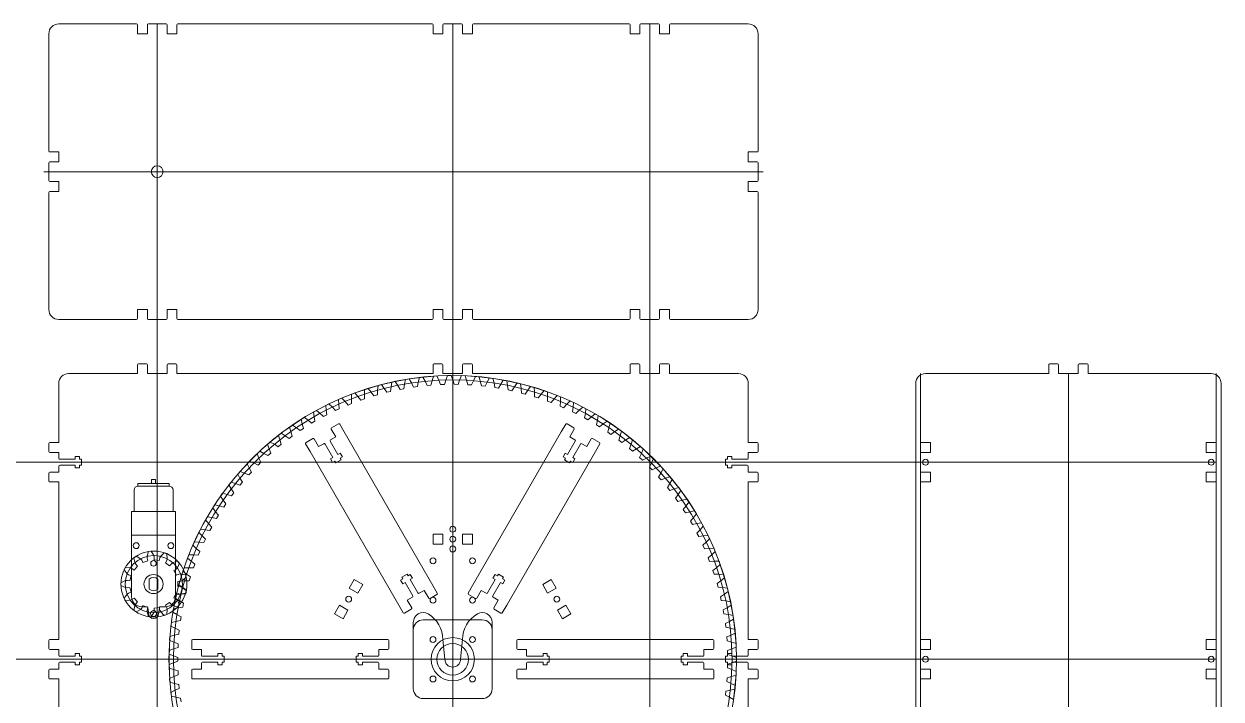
# Model space of a CAD drawing. Header units: millimetres. Extents: x -625 to 390, y -333 to 322.
# Drawn here: x -218 to 390, y -20 to 322 of the extents above; entities that cross this region are included whole.
import ezdxf

# ---------------------------------------------------------------- set-up
doc = ezdxf.new("R2010")
doc.units = ezdxf.units.MM
doc.layers.get('0').update_dxf_attribs({"linetype": 'CONTINUOUS', "lineweight": 25, "true_color": 0x000000})
for name, color, linetype, lineweight, true_color in [('1 Body', 7, 'CONTINUOUS', 0, 0x000000), ('2 Shaft Bracket', 7, 'CONTINUOUS', 0, 0x000000), ('3 Spool Sides', 7, 'CONTINUOUS', 0, 0x000000), ('4. Spool Brackets', 7, 'CONTINUOUS', 0, 0x000000), ('5. Spool Gear', 7, 'CONTINUOUS', 0, 0x000000), ('6. Motor Gear', 7, 'CONTINUOUS', 0, 0x000000), ('Drawing, Motor', 3, 'CONTINUOUS', 0, 0x00ff00), ('Drawings', 5, 'CONTINUOUS', 0, 0x0000ff), ('Drawings, Spool', 2, 'CONTINUOUS', 0, 0xffff00)]:
    doc.layers.add(name, color=color, linetype=linetype, lineweight=lineweight, true_color=true_color)

# ---------------------------------------------------------------- blocks, each defined once
blk = doc.blocks.new('tabs-with-bolt-20')
for p, q in [((-2.86, 8.33), (-2.86, 10.5)), ((-2.86, 10.5), (-1.5, 10.5)), ((-1.5, 8.33), (-2.86, 8.33)), ((-1.5, 11.5), (1.5, 11.5)), ((-1.5, 10.5), (-1.5, 11.5)), ((-1.5, 0.5), (-1.5, 8.33)), ((1.5, 11.5), (1.5, 10.5)), ((1.5, 10.5), (2.86, 10.5)), ((2.86, 8.33), (1.5, 8.33)), ((1.5, 8.33), (1.5, 0.5)), ((2.86, 10.5), (2.86, 8.33)), ((-10, -4.5), (-10, 0)), ((-5, 0), (-5, -4.5)), ((-2, 0), (-5, 0)), ((2, 0), (5, 0)), ((-5.5, -5), (-9.5, -5)), ((5, 0), (5, -4.5)), ((5.5, -5), (9.5, -5)), ((10, -4.5), (10, 0))]:
    blk.add_line(p, q)
for centre, start, end in [((-2, 0.5), 270, 0), ((2, 0.5), 180, 270), ((-9.5, -4.5), 180, 270), ((-5.5, -4.5), 270, 0), ((5.5, -4.5), 180, 270), ((9.5, -4.5), 270, 0)]:
    blk.add_arc(centre, 0.5, start, end)
blk = doc.blocks.new('holes-20')
for p, q in [((-5, 2.5), (-10, 2.5)), ((-10, 2.5), (-10, -2.5)), ((-5, 2.5), (-5, -2.5)), ((5, 2.5), (10, 2.5)), ((5, 2.5), (5, -2.5)), ((10, 2.5), (10, -2.5)), ((-5, -2.5), (-10, -2.5)), ((5, -2.5), (10, -2.5))]:
    blk.add_line(p, q)
blk.add_circle((0, 0), 1.5)

msp = doc.modelspace()

# ---------------------------------------------------------------- linework, layer by layer
at = {"layer": '1 Body'}
for p, q in [((-200, 322.5), (-160.5, 322.5)), ((-154.5, 322.5), (-145.5, 322.5)), ((-139.5, 322.5), (-10.5, 322.5)), ((-4.5, 322.5), (4.5, 322.5)), ((10.5, 322.5), (89.5, 322.5)), ((95.5, 322.5), (104.5, 322.5)), ((110.5, 322.5), (150, 322.5)), ((-205, 258), (-205, 317.5)), ((-160, 317.5), (-160, 322)), ((-155, 317.5), (-160, 317.5)), ((-155, 317.5), (-155, 322)), ((-145, 317.5), (-145, 322)), ((-145, 317.5), (-140, 317.5)), ((-140, 317.5), (-140, 322)), ((-10, 317.5), (-10, 322)), ((-5, 317.5), (-10, 317.5)), ((-5, 317.5), (-5, 322)), ((5, 317.5), (5, 322)), ((5, 317.5), (10, 317.5)), ((10, 317.5), (10, 322)), ((90, 322), (90, 317.5)), ((95, 317.5), (90, 317.5)), ((95, 322), (95, 317.5)), ((105, 322), (105, 317.5)), ((105, 317.5), (110, 317.5)), ((110, 322), (110, 317.5)), ((155, 317.5), (155, 258)), ((-200, 257.5), (-204.5, 257.5)), ((-200, 252.5), (-200, 257.5)), ((150, 252.5), (150, 257.5)), ((154.5, 257.5), (150, 257.5)), ((-205, 243), (-205, 252)), ((-200, 252.5), (-204.5, 252.5)), ((154.5, 252.5), (150, 252.5)), ((155, 252), (155, 243)), ((-205, 177.5), (-205, 237)), ((-200, 242.5), (-204.5, 242.5)), ((-200, 237.5), (-204.5, 237.5)), ((-200, 242.5), (-200, 237.5)), ((150, 242.5), (150, 237.5)), ((154.5, 242.5), (150, 242.5)), ((154.5, 237.5), (150, 237.5)), ((155, 237), (155, 177.5)), ((-155, 177.5), (-160, 177.5)), ((-160, 173), (-160, 177.5)), ((-155, 173), (-155, 177.5)), ((-145, 177.5), (-140, 177.5)), ((-145, 173), (-145, 177.5)), ((-140, 173), (-140, 177.5)), ((-5, 177.5), (-10, 177.5)), ((-10, 173), (-10, 177.5)), ((-5, 173), (-5, 177.5)), ((5, 177.5), (10, 177.5)), ((5, 173), (5, 177.5)), ((10, 173), (10, 177.5)), ((95, 177.5), (90, 177.5)), ((90, 177.5), (90, 173)), ((95, 177.5), (95, 173)), ((105, 177.5), (110, 177.5)), ((105, 177.5), (105, 173)), ((110, 177.5), (110, 173)), ((-200, 172.5), (-160.5, 172.5)), ((-154.5, 172.5), (-145.5, 172.5)), ((-139.5, 172.5), (-10.5, 172.5)), ((-4.5, 172.5), (4.5, 172.5)), ((10.5, 172.5), (89.5, 172.5)), ((95.5, 172.5), (104.5, 172.5)), ((110.5, 172.5), (150, 172.5)), ((-160, 149.5), (-160, 145)), ((-155.5, 150), (-159.5, 150)), ((-155, 145), (-155, 149.5)), ((-145, 145), (-145, 149.5)), ((-144.5, 150), (-140.5, 150)), ((-140, 149.5), (-140, 145)), ((-10, 149.5), (-10, 145)), ((-5.5, 150), (-9.5, 150)), ((-5, 145), (-5, 149.5)), ((5, 145), (5, 149.5)), ((5.5, 150), (9.5, 150)), ((10, 149.5), (10, 145)), ((90, 149.5), (90, 145)), ((94.5, 150), (90.5, 150)), ((95, 145), (95, 149.5)), ((105, 145), (105, 149.5)), ((105.5, 150), (109.5, 150)), ((110, 149.5), (110, 145)), ((302.5, 149.5), (302.5, 145)), ((307, 150), (303, 150)), ((307.5, 145), (307.5, 149.5)), ((317.5, 145), (317.5, 149.5)), ((318, 150), (322, 150)), ((322.5, 149.5), (322.5, 145)), ((-200, 110), (-200, 140)), ((-160, 145), (-195, 145)), ((-145, 145), (-155, 145)), ((-140, 145), (-10, 145)), ((5, 145), (-5, 145)), ((10, 145), (90, 145)), ((95, 145), (105, 145)), ((110, 145), (145, 145)), ((150, 140), (150, 110)), ((235, 140), (235, -140)), ((302.5, 145), (240, 145)), ((307.5, 145), (317.5, 145)), ((322.5, 145), (385, 145)), ((390, -140), (390, 140)), ((-200, 10), (-200, 90)), ((150, 90), (150, 10)), ((-200, -90), (-200, -10)), ((150, -10), (150, -90))]:
    msp.add_line(p, q, dxfattribs=at)
for centre, radius in [((-150, 247.5), 3), ((-160.67, 57.67), 1.5), ((-143.07, 57.67), 1.5), ((-10, 50), 1.5), ((10, 50), 1.5), ((-151.87, 38.17), 4.85), ((-10, 30), 1.5), ((10, 30), 1.5), ((-10, 10), 1.5), ((10, 10), 1.5), ((-10, -10), 1.5), ((10, -10), 1.5)]:
    msp.add_circle(centre, radius, dxfattribs=at)
for centre, radius, start, end in [((-200, 317.5), 5, 90, 180), ((-160.5, 322), 0.5, 0, 90), ((-154.5, 322), 0.5, 90, 180), ((-145.5, 322), 0.5, 0, 90), ((-139.5, 322), 0.5, 90, 180), ((-10.5, 322), 0.5, 0, 90), ((-4.5, 322), 0.5, 90, 180), ((4.5, 322), 0.5, 0, 90), ((10.5, 322), 0.5, 90, 180), ((89.5, 322), 0.5, 0, 90), ((95.5, 322), 0.5, 90, 180), ((104.5, 322), 0.5, 0, 90), ((110.5, 322), 0.5, 90, 180), ((150, 317.5), 5, 0, 90), ((-204.5, 258), 0.5, 180, 270), ((154.5, 258), 0.5, 270, 0), ((-204.5, 252), 0.5, 90, 180), ((154.5, 252), 0.5, 0, 90), ((-204.5, 243), 0.5, 180, 270), ((-204.5, 237), 0.5, 90, 180), ((154.5, 243), 0.5, 270, 0), ((154.5, 237), 0.5, 0, 90), ((-200, 177.5), 5, 180, 270), ((150, 177.5), 5, 270, 0), ((-160.5, 173), 0.5, 270, 0), ((-154.5, 173), 0.5, 180, 270), ((-145.5, 173), 0.5, 270, 0), ((-139.5, 173), 0.5, 180, 270), ((-10.5, 173), 0.5, 270, 0), ((-4.5, 173), 0.5, 180, 270), ((4.5, 173), 0.5, 270, 0), ((10.5, 173), 0.5, 180, 270), ((89.5, 173), 0.5, 270, 0), ((95.5, 173), 0.5, 180, 270), ((104.5, 173), 0.5, 270, 0), ((110.5, 173), 0.5, 180, 270), ((-159.5, 149.5), 0.5, 90, 180), ((-155.5, 149.5), 0.5, 0, 90), ((-144.5, 149.5), 0.5, 90, 180), ((-140.5, 149.5), 0.5, 0, 90), ((-9.5, 149.5), 0.5, 90, 180), ((-5.5, 149.5), 0.5, 0, 90), ((5.5, 149.5), 0.5, 90, 180), ((9.5, 149.5), 0.5, 0, 90), ((90.5, 149.5), 0.5, 90, 180), ((94.5, 149.5), 0.5, 0, 90), ((105.5, 149.5), 0.5, 90, 180), ((109.5, 149.5), 0.5, 0, 90), ((303, 149.5), 0.5, 90, 180), ((307, 149.5), 0.5, 360, 90), ((318, 149.5), 0.5, 90, 180), ((322, 149.5), 0.5, 360, 90), ((-195, 140), 5, 90, 180), ((145, 140), 5, 0, 90), ((240, 140), 5, 90, 180), ((385, 140), 5, 360, 90)]:
    msp.add_arc(centre, radius, start, end, dxfattribs=at)
at = {"layer": '2 Shaft Bracket'}
for p, q in [((-20, -15), (-20, 18.66)), ((20, 18.66), (20, -15)), ((-4, 0), (-5, 10)), ((4, 0), (5, 10)), ((15, -20), (-15, -20))]:
    msp.add_line(p, q, dxfattribs=at)
for centre in [(-10, 10), (10, 10), (-10, -10), (10, -10)]:
    msp.add_circle(centre, 1.5, dxfattribs=at)
for centre, radius, start, end in [((-15, 18.66), 5, 60, 180), ((-20, 10), 15, 0, 60), ((20, 10), 15, 120, 180), ((15, 18.66), 5, 0, 120), ((0, 0), 4, 180, 0), ((-15, -15), 5, 180, 270), ((15, -15), 5, 270, 0)]:
    msp.add_arc(centre, radius, start, end, dxfattribs=at)
at = {"layer": '3 Spool Sides'}
for p, q in [((-10.09, 37.48), (-55.09, 115.42)), ((55.09, 115.42), (10.09, 37.48)), ((-72.41, 105.42), (-27.41, 27.48)), ((27.41, 27.48), (72.41, 105.42)), ((-37.5, 10), (-127.5, 10)), ((127.5, 10), (37.5, 10)), ((-127.5, -10), (-37.5, -10)), ((37.5, -10), (127.5, -10))]:
    msp.add_line(p, q, dxfattribs=at)
for centre, radius in [((0, 0), 144), ((0, 66), 1.5), ((0, 56), 1.5), ((-10, 10), 1.5), ((0, 0), 11), ((10, 10), 1.5), ((-10, -10), 1.5), ((10, -10), 1.5)]:
    msp.add_circle(centre, radius, dxfattribs=at)
at = {"layer": '4. Spool Brackets'}
for p, q in [((-15, 20), (15, 20)), ((-20, -15), (-20, 15)), ((20, -15), (20, 15)), ((15, -20), (-15, -20))]:
    msp.add_line(p, q, dxfattribs=at)
for centre, radius in [((-10, 10), 1.5), ((0, 0), 8), ((10, 10), 1.5), ((-10, -10), 1.5), ((10, -10), 1.5)]:
    msp.add_circle(centre, radius, dxfattribs=at)
for centre, start, end in [((-15, 15), 90, 180), ((15, 15), 360, 90), ((-15, -15), 180, 270), ((15, -15), 270, 0)]:
    msp.add_arc(centre, 5, start, end, dxfattribs=at)
at = {"layer": '5. Spool Gear'}
for p, q in [((-31.31, 138.3), (-30.95, 140.67)), ((-30.95, 140.67), (-29.17, 141.05)), ((-29.17, 141.05), (-27.88, 139.03)), ((-24.43, 139.68), (-23.96, 142.02)), ((-23.96, 142.02), (-22.16, 142.32)), ((-22.16, 142.32), (-20.97, 140.24)), ((-20.97, 140.24), (-19.9, 138.14)), ((-17.96, 138.4), (-17.49, 140.71)), ((-17.49, 140.71), (-16.9, 143.04)), ((-16.9, 143.04), (-15.1, 143.24)), ((-15.1, 143.24), (-14.01, 141.1)), ((-14.01, 141.1), (-13.04, 138.95)), ((-11.1, 139.12), (-10.51, 141.41)), ((-10.51, 141.41), (-9.81, 143.7)), ((-9.81, 143.7), (-7.99, 143.81)), ((-7.99, 143.81), (-7.01, 141.62)), ((-7.01, 141.62), (-6.15, 139.43)), ((-4.2, 139.5), (-3.51, 141.75)), ((-3.51, 141.75), (-2.69, 144.01)), ((-2.69, 144.01), (-0.87, 144.03)), ((-0.87, 144.03), (0, 141.8)), ((0, 141.8), (0.75, 139.56)), ((2.7, 139.54), (3.51, 141.75)), ((3.51, 141.75), (4.43, 143.96)), ((4.43, 143.96), (6.25, 143.9)), ((6.25, 143.9), (7.01, 141.62)), ((7.01, 141.62), (7.65, 139.35)), ((9.6, 139.23), (10.51, 141.41)), ((10.51, 141.41), (11.55, 143.57)), ((11.55, 143.57), (13.36, 143.41)), ((13.36, 143.41), (14.01, 141.1)), ((14.01, 141.1), (14.53, 138.81)), ((16.47, 138.59), (17.49, 140.71)), ((17.49, 140.71), (18.63, 142.82)), ((18.63, 142.82), (20.44, 142.57)), ((20.44, 142.57), (20.97, 140.24)), ((20.97, 140.24), (21.38, 137.92)), ((24.43, 139.68), (25.67, 141.72)), ((25.67, 141.72), (27.46, 141.39)), ((27.46, 141.39), (27.88, 139.03)), ((31.31, 138.3), (32.65, 140.28)), ((32.65, 140.28), (34.42, 139.86)), ((34.42, 139.86), (34.72, 137.48)), ((-51.42, 132.15), (-51.41, 134.54)), ((-51.41, 134.54), (-49.71, 135.18)), ((-49.71, 135.18), (-48.13, 133.38)), ((-44.82, 134.53), (-44.7, 136.92)), ((-44.82, 132.17), (-44.82, 134.53)), ((-44.7, 136.92), (-42.96, 137.47)), ((-42.96, 137.47), (-41.48, 135.6)), ((-41.48, 135.6), (-40.11, 133.68)), ((-40.11, 133.68), (-38.23, 134.23)), ((-38.23, 134.23), (-38.11, 136.58)), ((-38.11, 136.58), (-37.87, 138.96)), ((-37.87, 138.96), (-36.11, 139.43)), ((-36.11, 139.43), (-34.72, 137.48)), ((-34.72, 137.48), (-33.45, 135.5)), ((-33.45, 135.5), (-31.55, 135.95)), ((-31.55, 135.95), (-31.31, 138.3)), ((-27.88, 139.03), (-26.7, 136.99)), ((-26.7, 136.99), (-24.78, 137.35)), ((-24.78, 137.35), (-24.43, 139.68)), ((-19.9, 138.14), (-17.96, 138.4)), ((-13.04, 138.95), (-11.1, 139.12)), ((-6.15, 139.43), (-4.2, 139.5)), ((0.75, 139.56), (2.7, 139.54)), ((7.65, 139.35), (9.6, 139.23)), ((14.53, 138.81), (16.47, 138.59)), ((21.38, 137.92), (23.31, 137.6)), ((23.31, 137.6), (24.43, 139.68)), ((27.88, 139.03), (28.17, 136.69)), ((28.17, 136.69), (30.08, 136.28)), ((30.08, 136.28), (31.31, 138.3)), ((34.72, 137.48), (34.9, 135.13)), ((34.9, 135.13), (36.79, 134.63)), ((36.79, 134.63), (38.11, 136.58)), ((38.11, 136.58), (39.55, 138.49)), ((39.55, 138.49), (41.29, 137.98)), ((41.29, 137.98), (41.48, 135.6)), ((41.48, 135.6), (41.54, 133.24)), ((43.4, 132.65), (44.82, 134.53)), ((44.82, 134.53), (46.35, 136.37)), ((46.35, 136.37), (48.07, 135.77)), ((48.07, 135.77), (48.13, 133.38)), ((51.42, 132.15), (53.04, 133.91)), ((53.04, 133.91), (54.72, 133.23)), ((-64.45, 128.81), (-62.82, 129.61)), ((-64.22, 126.42), (-64.45, 128.81)), ((-62.82, 129.61), (-61.07, 127.97)), ((-61.07, 127.97), (-59.43, 126.28)), ((-58, 131.84), (-56.33, 132.56)), ((-57.89, 129.44), (-58, 131.84)), ((-57.66, 127.1), (-57.89, 129.44)), ((-56.33, 132.56), (-54.67, 130.84)), ((-54.67, 130.84), (-53.12, 129.06)), ((-53.12, 129.06), (-51.3, 129.79)), ((-51.3, 129.79), (-51.42, 132.15)), ((-48.13, 133.38), (-46.67, 131.53)), ((-46.67, 131.53), (-44.82, 132.17)), ((41.54, 133.24), (43.4, 132.65)), ((48.13, 133.38), (48.08, 131.02)), ((48.08, 131.02), (49.91, 130.34)), ((49.91, 130.34), (51.42, 132.15)), ((54.67, 130.84), (54.5, 128.48)), ((54.5, 128.48), (56.29, 127.71)), ((54.72, 133.23), (54.67, 130.84)), ((56.29, 127.71), (57.89, 129.44)), ((57.89, 129.44), (59.59, 131.12)), ((59.59, 131.12), (61.25, 130.36)), ((61.07, 127.97), (60.79, 125.63)), ((61.25, 130.36), (61.07, 127.97)), ((64.22, 126.42), (66.01, 128.02)), ((66.01, 128.02), (67.62, 127.17)), ((-76.86, 121.81), (-75.32, 122.77)), ((-76.39, 119.46), (-76.86, 121.81)), ((-75.32, 122.77), (-73.42, 121.31)), ((-70.74, 125.46), (-69.15, 126.34)), ((-70.39, 123.09), (-70.74, 125.46)), ((-69.93, 120.78), (-70.39, 123.09)), ((-69.15, 126.34), (-67.33, 124.8)), ((-67.33, 124.8), (-65.61, 123.18)), ((-65.61, 123.18), (-63.87, 124.09)), ((-63.87, 124.09), (-64.22, 126.42)), ((-59.43, 126.28), (-57.66, 127.1)), ((60.79, 125.63), (62.54, 124.77)), ((62.54, 124.77), (64.22, 126.42)), ((67.33, 124.8), (66.92, 122.47)), ((66.92, 122.47), (68.63, 121.52)), ((67.62, 127.17), (67.33, 124.8)), ((68.63, 121.52), (70.39, 123.09)), ((70.39, 123.09), (72.26, 124.59)), ((72.26, 124.59), (73.82, 123.67)), ((73.82, 123.67), (73.42, 121.31)), ((-82.79, 117.86), (-81.3, 118.89)), ((-82.21, 115.54), (-82.79, 117.86)), ((-81.52, 113.28), (-82.21, 115.54)), ((-81.3, 118.89), (-79.32, 117.53)), ((-79.32, 117.53), (-77.45, 116.1)), ((-77.45, 116.1), (-75.82, 117.17)), ((-75.82, 117.17), (-76.39, 119.46)), ((-73.42, 121.31), (-71.62, 119.79)), ((-71.62, 119.79), (-69.93, 120.78)), ((73.42, 121.31), (72.9, 119.01)), ((72.9, 119.01), (74.56, 117.98)), ((74.56, 117.98), (76.39, 119.46)), ((76.39, 119.46), (78.33, 120.87)), ((78.33, 120.87), (79.85, 119.87)), ((79.32, 117.53), (78.7, 115.26)), ((79.85, 119.87), (79.32, 117.53)), ((80.3, 114.15), (82.21, 115.54)), ((82.21, 115.54), (84.21, 116.85)), ((84.21, 116.85), (85.68, 115.78)), ((85.68, 115.78), (85.04, 113.47)), ((-94.03, 109.1), (-92.64, 110.28)), ((-92.64, 110.28), (-90.55, 109.12)), ((-88.52, 113.62), (-87.08, 114.73)), ((-87.82, 111.33), (-88.52, 113.62)), ((-87.02, 109.11), (-87.82, 111.33)), ((-87.08, 114.73), (-85.04, 113.47)), ((-85.04, 113.47), (-83.1, 112.13)), ((-83.1, 112.13), (-81.52, 113.28)), ((78.7, 115.26), (80.3, 114.15)), ((85.04, 113.47), (84.3, 111.23)), ((84.3, 111.23), (85.85, 110.04)), ((85.85, 110.04), (87.82, 111.33)), ((87.82, 111.33), (89.89, 112.54)), ((89.89, 112.54), (91.3, 111.4)), ((91.3, 111.4), (90.55, 109.12)), ((-99.31, 104.32), (-97.98, 105.57)), ((-98.39, 102.11), (-99.31, 104.32)), ((-97.98, 105.57), (-95.83, 104.51)), ((-95.83, 104.51), (-93.77, 103.37)), ((-93.22, 106.85), (-94.03, 109.1)), ((-93.77, 103.37), (-92.31, 104.67)), ((-92.31, 104.67), (-93.22, 106.85)), ((-90.55, 109.12), (-88.54, 107.88)), ((-88.54, 107.88), (-87.02, 109.11)), ((90.55, 109.12), (89.7, 106.92)), ((89.7, 106.92), (91.18, 105.66)), ((91.18, 105.66), (93.22, 106.85)), ((93.22, 106.85), (95.34, 107.96)), ((95.83, 104.51), (94.88, 102.36)), ((95.34, 107.96), (96.7, 106.74)), ((96.7, 106.74), (95.83, 104.51)), ((-104.35, 99.28), (-103.08, 100.59)), ((-103.32, 97.12), (-104.35, 99.28)), ((-103.08, 100.59), (-100.88, 99.64)), ((-100.88, 99.64), (-98.77, 98.61)), ((-98.77, 98.61), (-97.38, 99.98)), ((-97.38, 99.98), (-98.39, 102.11)), ((94.88, 102.36), (96.3, 101.02)), ((96.3, 101.02), (98.39, 102.11)), ((98.39, 102.11), (100.56, 103.11)), ((100.88, 99.64), (99.82, 97.54)), ((99.82, 97.54), (101.18, 96.13)), ((100.56, 103.11), (101.86, 101.83)), ((101.86, 101.83), (100.88, 99.64)), ((103.32, 97.12), (105.54, 98.01)), ((105.54, 98.01), (106.77, 96.67)), ((-109.13, 94), (-107.93, 95.37)), ((-107.99, 91.89), (-109.13, 94)), ((-106.78, 89.87), (-107.99, 91.89)), ((-107.93, 95.37), (-105.69, 94.53)), ((-105.69, 94.53), (-103.52, 93.6)), ((-103.52, 93.6), (-102.2, 95.04)), ((-102.2, 95.04), (-103.32, 97.12)), ((101.18, 96.13), (103.32, 97.12)), ((105.69, 94.53), (104.52, 92.48)), ((104.52, 92.48), (105.81, 91.01)), ((106.77, 96.67), (105.69, 94.53)), ((105.81, 91.01), (107.99, 91.89)), ((107.99, 91.89), (110.26, 92.67)), ((111.42, 91.27), (110.23, 89.19)), ((110.26, 92.67), (111.42, 91.27)), ((-113.64, 88.49), (-112.52, 89.92)), ((-112.41, 86.44), (-113.64, 88.49)), ((-112.52, 89.92), (-110.23, 89.19)), ((-111.09, 84.48), (-112.41, 86.44)), ((-110.23, 89.19), (-108.03, 88.37)), ((-108.03, 88.37), (-106.78, 89.87)), ((110.23, 89.19), (108.97, 87.2)), ((108.97, 87.2), (110.18, 85.67)), ((110.18, 85.67), (112.41, 86.44)), ((112.41, 86.44), (114.71, 87.11)), ((115.8, 85.65), (114.51, 83.63)), ((114.71, 87.11), (115.8, 85.65)), ((-117.88, 82.76), (-116.83, 84.24)), ((-116.54, 80.77), (-117.88, 82.76)), ((-116.83, 84.24), (-114.51, 83.63)), ((-115.13, 78.88), (-116.54, 80.77)), ((-114.51, 83.63), (-112.26, 82.92)), ((-112.26, 82.92), (-111.09, 84.48)), ((114.51, 83.63), (113.15, 81.71)), ((113.15, 81.71), (114.28, 80.11)), ((114.28, 80.11), (116.54, 80.77)), ((116.54, 80.77), (118.87, 81.33)), ((119.89, 79.82), (118.51, 77.86)), ((118.87, 81.33), (119.89, 79.82)), ((-121.83, 76.83), (-120.85, 78.36)), ((-120.4, 74.91), (-121.83, 76.83)), ((-120.85, 78.36), (-118.51, 77.86)), ((-118.89, 73.09), (-120.4, 74.91)), ((-119.91, 71.42), (-118.89, 73.09)), ((-118.51, 77.86), (-116.23, 77.26)), ((-116.23, 77.26), (-115.13, 78.88)), ((118.51, 77.86), (117.05, 76.01)), ((117.05, 76.01), (118.1, 74.37)), ((118.1, 74.37), (120.4, 74.91)), ((120.4, 74.91), (122.75, 75.35)), ((123.69, 73.79), (122.21, 71.91)), ((122.75, 75.35), (123.69, 73.79)), ((-125.48, 70.71), (-124.58, 72.29)), ((-123.95, 68.86), (-125.48, 70.71)), ((-124.58, 72.29), (-122.21, 71.91)), ((-122.36, 67.12), (-123.95, 68.86)), ((-123.29, 65.4), (-122.36, 67.12)), ((-122.21, 71.91), (-119.91, 71.42)), ((122.21, 71.91), (120.67, 70.13)), ((120.67, 70.13), (121.64, 68.43)), ((121.64, 68.43), (123.95, 68.86)), ((123.95, 68.86), (126.33, 69.18)), ((127.19, 67.58), (125.62, 65.78)), ((126.33, 69.18), (127.19, 67.58)), ((-128.82, 64.42), (-128, 66.04)), ((-127.21, 62.65), (-128.82, 64.42)), ((-128, 66.04), (-125.62, 65.78)), ((-125.53, 60.99), (-127.21, 62.65)), ((-126.37, 59.23), (-125.53, 60.99)), ((-125.62, 65.78), (-123.29, 65.4)), ((125.62, 65.78), (123.99, 64.08)), ((123.99, 64.08), (124.87, 62.33)), ((124.87, 62.33), (127.21, 62.65)), ((127.21, 62.65), (129.59, 62.85)), ((130.38, 61.21), (128.72, 59.48)), ((129.59, 62.85), (130.38, 61.21)), ((-131.85, 57.97), (-131.11, 59.63)), ((-130.15, 56.28), (-131.85, 57.97)), ((-131.11, 59.63), (-128.72, 59.48)), ((-128.4, 54.71), (-130.15, 56.28)), ((-129.15, 52.9), (-128.4, 54.71)), ((-128.72, 59.48), (-126.37, 59.23)), ((128.72, 59.48), (127, 57.87)), ((127, 57.87), (127.8, 56.08)), ((127.8, 56.08), (130.15, 56.28)), ((130.15, 56.28), (132.54, 56.37)), ((133.24, 54.69), (131.5, 53.05)), ((132.54, 56.37), (133.24, 54.69)), ((-134.56, 51.38), (-133.9, 53.07)), ((-132.77, 49.78), (-134.56, 51.38)), ((-133.9, 53.07), (-131.5, 53.05)), ((-130.94, 48.29), (-132.77, 49.78)), ((-131.5, 53.05), (-129.15, 52.9)), ((131.5, 53.05), (129.71, 51.51)), ((129.71, 51.51), (130.42, 49.69)), ((130.42, 49.69), (132.77, 49.78)), ((132.77, 49.78), (135.17, 49.74)), ((135.17, 49.74), (135.79, 48.03)), ((-136.93, 44.66), (-136.36, 46.38)), ((-135.07, 43.15), (-136.93, 44.66)), ((-136.36, 46.38), (-133.96, 46.48)), ((-133.17, 41.76), (-135.07, 43.15)), ((-133.96, 46.48), (-131.61, 46.45)), ((-131.61, 46.45), (-130.94, 48.29)), ((133.96, 46.48), (132.1, 45.04)), ((132.1, 45.04), (132.72, 43.18)), ((132.72, 43.18), (135.07, 43.15)), ((135.79, 48.03), (133.96, 46.48)), ((135.07, 43.15), (137.46, 43)), ((137.46, 43), (138, 41.26)), ((-138.97, 37.83), (-138.48, 39.58)), ((-137.04, 36.42), (-138.97, 37.83)), ((-138.48, 39.58), (-136.1, 39.8)), ((-136.1, 39.8), (-133.74, 39.89)), ((-133.74, 39.89), (-133.17, 41.76)), ((136.1, 39.8), (134.16, 38.45)), ((134.16, 38.45), (134.69, 36.57)), ((134.69, 36.57), (137.04, 36.42)), ((138, 41.26), (136.1, 39.8)), ((-140.67, 30.91), (-140.27, 32.69)), ((-138.68, 29.6), (-140.67, 30.91)), ((-140.27, 32.69), (-137.9, 33.02)), ((-137.9, 33.02), (-135.55, 33.22)), ((-135.07, 35.12), (-137.04, 36.42)), ((-135.55, 33.22), (-135.07, 35.12)), ((137.9, 33.02), (135.9, 31.77)), ((135.9, 31.77), (136.33, 29.86)), ((137.04, 36.42), (139.42, 36.15)), ((139.87, 34.38), (137.9, 33.02)), ((139.42, 36.15), (139.87, 34.38)), ((-142.03, 23.92), (-141.72, 25.71)), ((-141.72, 25.71), (-139.36, 26.16)), ((-139.36, 26.16), (-137.03, 26.48)), ((-136.65, 28.4), (-138.68, 29.6)), ((-137.03, 26.48), (-136.65, 28.4)), ((136.33, 29.86), (138.67, 29.6)), ((139.36, 26.16), (137.31, 25.01)), ((137.31, 25.01), (137.64, 23.08)), ((138.67, 29.6), (141.04, 29.21)), ((141.4, 27.42), (139.36, 26.16)), ((141.04, 29.21), (141.4, 27.42)), ((-143.04, 16.87), (-142.82, 18.67)), ((-142.82, 18.67), (-140.49, 19.23)), ((-139.97, 22.7), (-142.03, 23.92)), ((-140.49, 19.23), (-138.17, 19.67)), ((-137.88, 21.6), (-139.97, 22.7)), ((-138.17, 19.67), (-137.88, 21.6)), ((137.64, 23.08), (139.97, 22.7)), ((140.49, 19.23), (138.38, 18.19)), ((139.97, 22.7), (142.31, 22.2)), ((142.58, 20.4), (140.49, 19.23)), ((142.31, 22.2), (142.58, 20.4)), ((-143.56, 11.59), (-141.27, 12.26)), ((-140.92, 15.75), (-143.04, 16.87)), ((-141.27, 12.26), (-138.98, 12.81)), ((-138.78, 14.76), (-140.92, 15.75)), ((-138.98, 12.81), (-138.78, 14.76)), ((138.38, 18.19), (138.62, 16.25)), ((138.62, 16.25), (140.92, 15.75)), ((141.27, 12.26), (139.11, 11.32)), ((140.92, 15.75), (143.23, 15.13)), ((143.41, 13.32), (141.27, 12.26)), ((143.23, 15.13), (143.41, 13.32)), ((-143.7, 9.77), (-143.56, 11.59)), ((-141.53, 8.76), (-143.7, 9.77)), ((-139.34, 7.88), (-141.53, 8.76)), ((-139.44, 5.93), (-139.34, 7.88)), ((139.11, 11.32), (139.25, 9.37)), ((139.25, 9.37), (141.53, 8.76)), ((141.53, 8.76), (143.81, 8.03)), ((143.9, 6.21), (141.7, 5.26)), ((143.81, 8.03), (143.9, 6.21)), ((-144.01, 2.65), (-143.96, 4.47)), ((-141.79, 1.75), (-144.01, 2.65)), ((-143.96, 4.47), (-141.7, 5.26)), ((-139.56, 0.98), (-141.79, 1.75)), ((-141.7, 5.26), (-139.44, 5.93)), ((-139.56, -0.98), (-139.56, 0.98)), ((141.7, 5.26), (139.49, 4.43)), ((139.49, 4.43), (139.54, 2.48)), ((139.54, 2.48), (141.79, 1.75)), ((141.79, 1.75), (144.03, 0.91)), ((144.03, 0.91), (144.03, -0.91)), ((-144.01, -2.65), (-141.79, -1.75)), ((-143.96, -4.47), (-144.01, -2.65)), ((-141.7, -5.26), (-143.96, -4.47)), ((-141.79, -1.75), (-139.56, -0.98)), ((-139.44, -5.93), (-141.7, -5.26)), ((-139.34, -7.88), (-139.44, -5.93)), ((139.54, -2.48), (139.49, -4.43)), ((139.49, -4.43), (141.7, -5.26)), ((141.79, -1.75), (139.54, -2.48)), ((141.7, -5.26), (143.9, -6.21)), ((144.03, -0.91), (141.79, -1.75)), ((-143.7, -9.77), (-141.53, -8.76)), ((-143.56, -11.59), (-143.7, -9.77)), ((-141.27, -12.26), (-143.56, -11.59)), ((-141.53, -8.76), (-139.34, -7.88)), ((139.25, -9.37), (139.11, -11.32)), ((139.11, -11.32), (141.27, -12.26)), ((141.53, -8.76), (139.25, -9.37)), ((143.81, -8.03), (141.53, -8.76)), ((143.9, -6.21), (143.81, -8.03)), ((-143.04, -16.87), (-140.92, -15.75)), ((-142.82, -18.67), (-143.04, -16.87)), ((-138.98, -12.82), (-141.27, -12.26)), ((-140.92, -15.75), (-138.78, -14.76)), ((-138.78, -14.76), (-138.98, -12.82)), ((138.62, -16.25), (138.38, -18.19)), ((138.38, -18.19), (140.49, -19.23)), ((140.92, -15.75), (138.62, -16.25)), ((143.23, -15.13), (140.92, -15.75)), ((141.27, -12.26), (143.41, -13.32)), ((143.41, -13.32), (143.23, -15.13)), ((-140.49, -19.23), (-142.82, -18.67)), ((-138.17, -19.67), (-140.49, -19.23)), ((-137.88, -21.6), (-138.17, -19.67)), ((140.49, -19.23), (142.58, -20.4))]:
    msp.add_line(p, q, dxfattribs=at)
at = {"layer": '6. Motor Gear'}
for p, q in [((-155.18, 52.27), (-154.43, 54.7)), ((-154.43, 54.7), (-153.02, 54.87)), ((-153.02, 54.87), (-151.71, 52.69)), ((-161.8, 51.54), (-160.63, 52.35)), ((-161.33, 49.04), (-161.8, 51.54)), ((-160.9, 48.25), (-161.33, 49.04)), ((-160.63, 52.35), (-158.45, 51.03)), ((-158.45, 51.03), (-157.86, 50.34)), ((-157.86, 50.34), (-157.25, 49.13)), ((-157.25, 49.13), (-154.82, 50.05)), ((-155.17, 51.37), (-155.18, 52.27)), ((-154.82, 50.05), (-155.17, 51.37)), ((-151.71, 52.69), (-151.5, 51.81)), ((-151.5, 51.81), (-151.52, 50.45)), ((-151.52, 50.45), (-148.95, 50.14)), ((-148.95, 50.14), (-148.64, 51.46)), ((-148.64, 51.46), (-148.23, 52.27)), ((-148.23, 52.27), (-146.44, 54.07)), ((-146.44, 54.07), (-145.11, 53.57)), ((-145.19, 50.16), (-145.84, 48.96)), ((-145.84, 48.96), (-143.7, 47.49)), ((-144.96, 51.03), (-145.19, 50.16)), ((-145.11, 53.57), (-144.96, 51.03)), ((-142.82, 48.52), (-142.08, 49.04)), ((-142.08, 49.04), (-139.65, 49.8)), ((-138.71, 48.74), (-139.76, 46.42)), ((-139.65, 49.8), (-138.71, 48.74)), ((-166.85, 45.32), (-166.19, 46.58)), ((-165.28, 43.32), (-166.85, 45.32)), ((-166.19, 46.58), (-163.65, 46.42)), ((-164.53, 42.82), (-165.28, 43.32)), ((-163.25, 42.36), (-164.53, 42.82)), ((-163.65, 46.42), (-162.82, 46.09)), ((-162.82, 46.09), (-161.71, 45.3)), ((-161.71, 45.3), (-159.99, 47.24)), ((-159.99, 47.24), (-160.9, 48.25)), ((-143.7, 47.49), (-142.82, 48.52)), ((-140.37, 45.75), (-141.5, 45)), ((-141.5, 45), (-140.29, 42.7)), ((-139.76, 46.42), (-140.37, 45.75)), ((-140.29, 42.7), (-139.03, 43.2)), ((-139.03, 43.2), (-138.14, 43.32)), ((-138.14, 43.32), (-135.63, 42.87)), ((-135.63, 42.87), (-135.29, 41.49)), ((-168.44, 38.88), (-166.12, 39.92)), ((-168.44, 37.47), (-168.44, 38.88)), ((-166.12, 36.42), (-168.44, 37.47)), ((-166.12, 39.92), (-165.22, 40.02)), ((-165.22, 40.02), (-163.88, 39.84)), ((-163.88, 36.51), (-165.22, 36.33)), ((-163.88, 39.84), (-163.25, 42.36)), ((-163.25, 33.99), (-163.88, 36.51)), ((-154.01, 40.72), (-154.01, 35.63)), ((-149.72, 40.72), (-149.72, 35.63)), ((-138.14, 39.62), (-139.49, 39.47)), ((-139.49, 39.47), (-139.49, 36.88)), ((-139.49, 36.88), (-138.14, 36.73)), ((-137.3, 39.92), (-138.14, 39.62)), ((-138.14, 36.73), (-137.3, 36.42)), ((-135.29, 41.49), (-137.3, 39.92)), ((-166.85, 31.03), (-165.28, 33.03)), ((-166.19, 29.77), (-166.85, 31.03)), ((-165.22, 36.33), (-166.12, 36.42)), ((-165.28, 33.03), (-164.53, 33.53)), ((-164.53, 33.53), (-163.25, 33.99)), ((-161.71, 31.05), (-162.82, 30.26)), ((-159.99, 29.1), (-161.71, 31.05)), ((-140.29, 33.65), (-141.5, 31.35)), ((-141.5, 31.35), (-140.37, 30.59)), ((-140.37, 30.59), (-139.76, 29.93)), ((-139.03, 33.15), (-140.29, 33.65)), ((-138.14, 33.03), (-139.03, 33.15)), ((-135.63, 33.48), (-138.14, 33.03)), ((-137.3, 36.42), (-135.29, 34.86)), ((-135.29, 34.86), (-135.63, 33.48)), ((-163.65, 29.93), (-166.19, 29.77)), ((-162.82, 30.26), (-163.65, 29.93)), ((-161.8, 24.81), (-161.33, 27.31)), ((-160.63, 24), (-161.8, 24.81)), ((-161.33, 27.31), (-160.9, 28.1)), ((-160.9, 28.1), (-159.99, 29.1)), ((-158.45, 25.32), (-160.63, 24)), ((-157.86, 26), (-158.45, 25.32)), ((-157.25, 27.22), (-157.86, 26)), ((-154.82, 26.29), (-157.25, 27.22)), ((-155.18, 24.08), (-155.17, 24.98)), ((-155.17, 24.98), (-154.82, 26.29)), ((-151.5, 24.54), (-151.71, 23.66)), ((-148.95, 26.21), (-151.52, 25.89)), ((-151.52, 25.89), (-151.5, 24.54)), ((-148.64, 24.88), (-148.95, 26.21)), ((-148.23, 24.08), (-148.64, 24.88)), ((-143.7, 28.86), (-145.84, 27.39)), ((-145.84, 27.39), (-145.19, 26.19)), ((-145.19, 26.19), (-144.96, 25.32)), ((-144.96, 25.32), (-145.11, 22.78)), ((-142.82, 27.83), (-143.7, 28.86)), ((-142.08, 27.31), (-142.82, 27.83)), ((-139.65, 26.55), (-142.08, 27.31)), ((-139.76, 29.93), (-138.71, 27.61)), ((-138.71, 27.61), (-139.65, 26.55)), ((-154.43, 21.65), (-155.18, 24.08)), ((-153.02, 21.48), (-154.43, 21.65)), ((-151.71, 23.66), (-153.02, 21.48)), ((-146.44, 22.28), (-148.23, 24.08)), ((-145.11, 22.78), (-146.44, 22.28))]:
    msp.add_line(p, q, dxfattribs=at)
for start, end in [(49.82587, 130.17413), (229.82587, 310.17413)]:
    msp.add_arc((-151.87, 38.17), 3.33, start, end, dxfattribs=at)
at = {"layer": 'Drawing, Motor'}
for p, q in [((-152.87, 89.17), (-152.87, 91.17)), ((-150.87, 91.17), (-152.87, 91.17)), ((-150.87, 89.17), (-150.87, 91.17)), ((-161.77, 75.07), (-161.77, 85.87)), ((-143.97, 89.17), (-159.77, 89.17)), ((-159.77, 89.17), (-159.77, 87.87)), ((-143.97, 87.87), (-159.77, 87.87)), ((-143.97, 89.17), (-143.97, 87.87)), ((-141.97, 75.07), (-141.97, 85.87)), ((-162.97, 31.67), (-162.97, 75.07)), ((-140.77, 75.07), (-162.97, 75.07)), ((-140.77, 31.67), (-140.77, 75.07)), ((-140.77, 62.97), (-162.97, 62.97)), ((-155.3, 26.67), (-157.97, 26.67)), ((-154.34, 22.84), (-154.81, 26.24)), ((-149.39, 22.84), (-148.92, 26.24)), ((-145.77, 26.67), (-148.43, 26.67))]:
    msp.add_line(p, q, dxfattribs=at)
for centre, radius in [((-151.87, 48.67), 1.4), ((-151.87, 23.17), 1.5)]:
    msp.add_circle(centre, radius, dxfattribs=at)
for centre, radius, start, end in [((-159.77, 85.87), 2, 90, 180), ((-143.97, 85.87), 2, 360, 90), ((-157.97, 31.67), 5, 180, 270), ((-145.77, 31.67), 5, 270, 360), ((-155.3, 26.17), 0.5, 7.75916, 90), ((-148.43, 26.17), 0.5, 90, 172.24084), ((-151.87, 23.17), 2.5, 180, 360)]:
    msp.add_arc(centre, radius, start, end, dxfattribs=at)
at = {"layer": 'Drawings'}
for p, q in [((-150, 322.5), (-150, -332.5)), ((0, 322.5), (0, -332.5)), ((100, 322.5), (100, -332.5)), ((-207.5, 247.5), (157.5, 247.5)), ((237.5, -145), (237.5, 145)), ((312.5, -145), (312.5, 145)), ((387.5, -145), (387.5, 145)), ((-390, 100), (387.5, 100)), ((-390, 0), (387.5, 0))]:
    msp.add_line(p, q, dxfattribs=at)
at = {"layer": 'Drawings, Spool'}
for centre, radius in [((0, 0), 144.03), ((-0.01, 0.02), 141.78), ((-151.71, 38.17), 16.75), ((-151.71, 38.17), 14.51)]:
    msp.add_circle(centre, radius, dxfattribs=at)

# ---------------------------------------------------------------- block references
at = {"layer": '1 Body', "yscale": -1}
for p, rotation in [((-200, 100), 90), ((150, 100), 270), ((-200, 0), 90), ((150, 0), 270)]:
    msp.add_blockref('tabs-with-bolt-20', p, dxfattribs=dict(at, rotation=rotation))
at = {"layer": '1 Body', "rotation": 269.9999999999999}
for p in [(240, 100), (385, 100), (240, 0), (385, 0)]:
    msp.add_blockref('holes-20', p, dxfattribs=at)
at = {"layer": '3 Spool Sides', "yscale": -1}
for p, rotation in [((-63.75, 110.42), 29.999999999999964), ((63.75, 110.42), 330), ((-18.75, 32.48), 210), ((18.75, 32.48), 149.99999999999997), ((-127.5, 0), 90), ((-37.5, 0), 270), ((37.5, 0), 90), ((127.5, 0), 270)]:
    msp.add_blockref('tabs-with-bolt-20', p, dxfattribs=dict(at, rotation=rotation))
at = {"layer": '3 Spool Sides'}
for p, rotation in [((0, 61), 359.9999999999999), ((-52.83, 30.5), 59.99999999999988), ((52.83, 30.5), 299.9999999999999)]:
    msp.add_blockref('holes-20', p, dxfattribs=dict(at, rotation=rotation))

doc.saveas('drawing.dxf')
